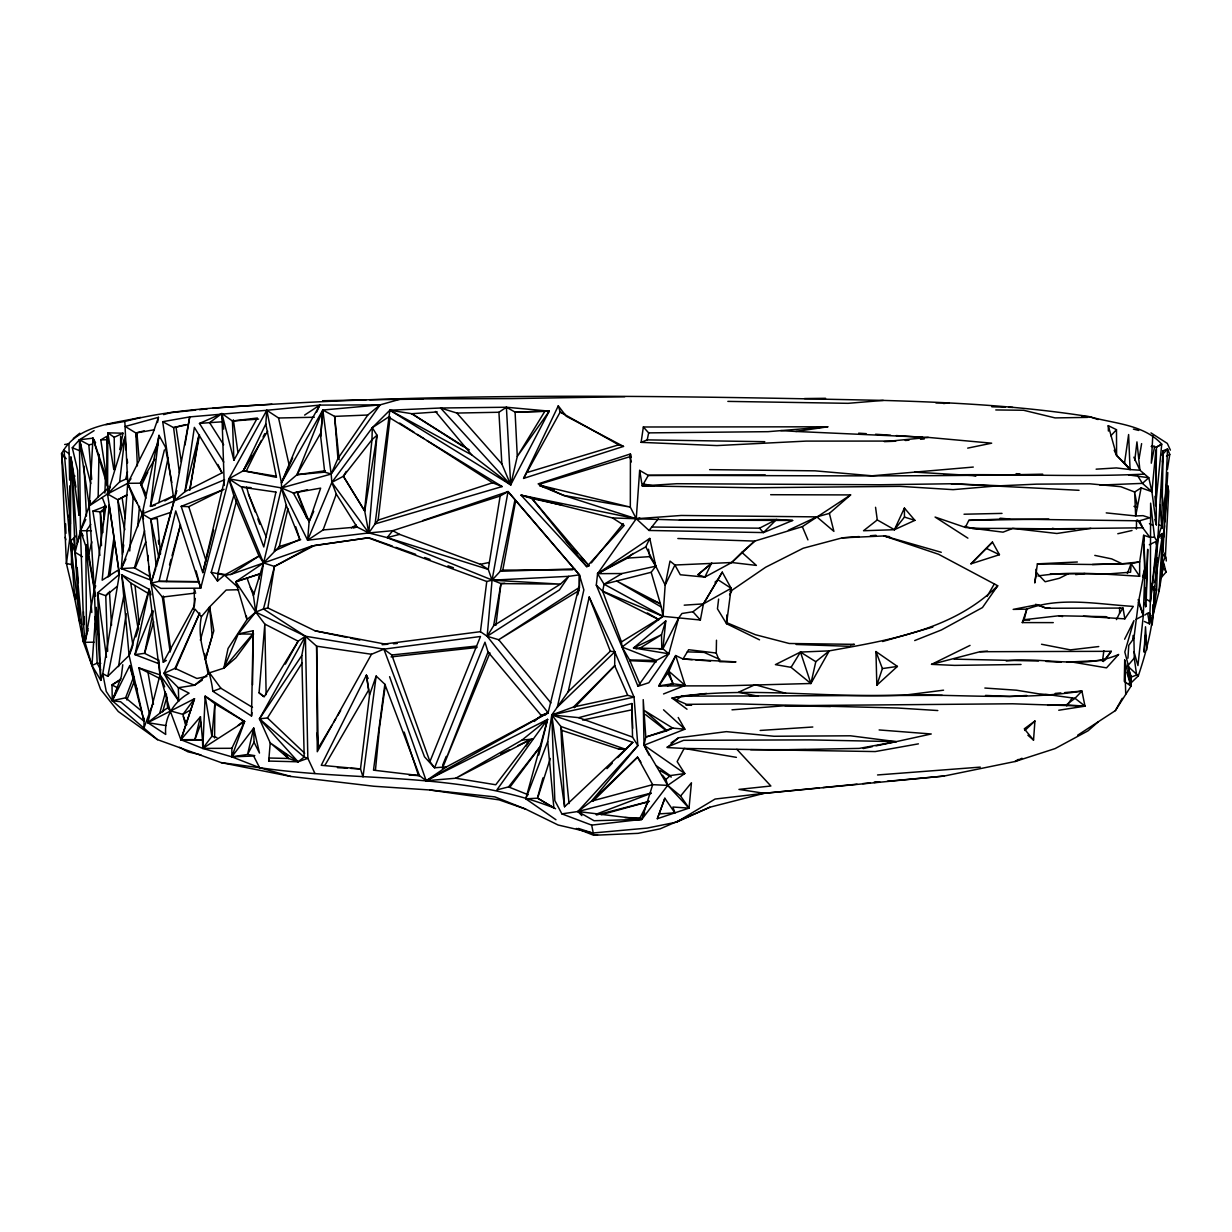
<?xml version="1.0" encoding="UTF-8"?>
<svg xmlns="http://www.w3.org/2000/svg" width="1232" height="1232" viewBox="0 0 1232 1232"><rect width="100%" height="100%" fill="white"/><g stroke="black" fill="none" stroke-linecap="round" stroke-linejoin="round"><path stroke-width="1.5" d="M103.673 518.888L104.397 506.244M252.545 684.823L253.13 630.722L238.253 633.972L223.87 668.144L209.471 672.826L194.548 685.238L178.347 687.718L164.01 673.334L195.026 609.147L201.417 616.647C195.842 642.627 210.041 666.035 212.813 691.26L251.528 716.069L251.913 712.604M555.955 819.757L525.787 798.829L547.701 741.633L551.782 714.96L578.732 717.655L631.847 703.549L632.678 728.405M1037.929 575.975C1071.44 570.832 1105.889 574.343 1139.615 576.253L1139.677 561.884L1143.681 535.289L1149.856 537.306L1154.538 537.214L1156.925 541.064L1150.349 601.724L1149.533 623.885L1144.374 621.482M1130.668 683.267L1138.306 675.86C1147.962 647.123 1155.323 617.324 1153.953 586.725M214.584 737.953L214.861 703.718L205.174 696.157L202.772 748.409L231.801 756.833L259.613 767.705L290.783 776.453L373.881 786.247L429.737 789.974L494.894 796.888L525.617 809.085L558.158 825.024L592.577 833.017L647.093 828.104L676.599 822.129L709.832 807.222L764.225 793.3L819.157 787.91M547.701 741.633L553.876 807.884C460.214 771.232 357.542 782.089 259.613 767.705L253.638 756.032L231.801 756.833L231.878 748.286L244.583 721.521L214.861 703.718L211.904 736.259L202.772 748.409L180.904 739.739L170.17 710.802L159.991 674.843L149.18 589.358L121.783 574.82L129.098 655.455L144.036 721.29L143.913 728.127L157.48 739.647L221.252 762.639L290.783 776.453M561.884 813.875L577.9 811.518L591.56 801.123L637.837 745.606L634.049 697.127L627.704 695.31L614.691 665.696L614.814 651.851L589.189 597.043L568.183 691.737L551.782 714.96L554.831 800.569L561.884 813.875L591.668 825.117L641.841 819.357L667.698 785.385L684.792 773.542L677.138 761.592L684.16 748.44L875.213 751.566L918.41 743.851M1116.408 619.619L1119.565 613.29L1119.642 607.592M157.48 739.647L118.272 711.511L100.639 689.473L83.237 641.672L74.844 599.183L70.44 541.125L70.902 457.057L75.907 487.148M94.109 430.615L79.433 439.793L80.465 530.715L83.591 625.101L85.023 642.303L91.953 665.434L100.808 680.387L97.636 592.808L119.412 574.281L117.779 570.324L102.179 580.195L109.217 505.028L119.412 574.281L102.764 673.735L106.26 691.46L112.266 700.715L143.913 728.127L149.334 713.189L138.846 667.852L159.991 674.843L178.717 700.9L178.347 687.718L189.112 693.185C174.266 701.455 164.01 717.101 165.719 734.441L147.794 722.676L159.991 674.843L158.897 660.075M1136.412 529.082L1136.535 520.212M1154.985 496.296L1155.647 505.582L1156.463 447.093L1161.745 444.182C1143.635 424.27 1113.836 423.639 1089.519 416.709C1021.343 405.882 952.213 402.402 883.282 400.415C661.153 395.672 438.33 391.73 216.57 407.946L212.751 408.331M729.544 594.748L732.224 590.097L765.657 567.228L803.187 548.24L842.318 537.83L884.068 535.935L938.538 554.261L997.689 585.739C952.89 630.245 888.672 640.116 829.275 650.866L810.902 683.498L723.615 685.854L658.827 685.916L675.69 655.563L683.021 658.997L735.981 661.892L719.734 661.707L716.254 653.037L716.485 640.224M75.753 536.151L70.44 541.125L79.156 616.231L75.152 552.29L80.465 530.715L89.243 505.89L98.16 497.02L98.976 454.346M251.528 716.069L253.13 630.722M1129.036 683.175L1131.007 686.132L1124.708 660.059L1124.292 681.404L1131.007 686.132L1115.36 710.633L1077.63 735.242M1167.382 469.531L1169.769 454.423L1167.536 448.987L1163.177 450.727L1161.714 525.848L1155.924 543.943M119.412 574.281L107.554 493.97L107.831 432.832L123 433.202L119.75 449.634M1145.129 602.987L1145.668 606.698L1147.716 549.318L1146.284 599.168L1150.349 601.724L1150.626 503.164L1154.538 537.214M271.949 404.204C222.761 407.453 172.803 409.024 124.832 421.436L127.712 483.314L142.25 513.852L150.751 519.072L156.356 566.797L174.035 501.008L162.716 421.683L189.728 416.909L266.805 410.287L281.45 482.867L281.527 487.934L307.615 540.217L368.799 532.948L375.082 523.923L389.866 410.21L510.695 484.869L549.226 411.149L506.398 407.238L440.579 408.008L389.866 410.21L372.295 427.704L371.972 439.701L364.518 510.649L343.374 476.276L346.223 471.394M1152.767 604.789L1153.214 613.675L1156.648 589.959L1157.325 565.457M1157.433 561.684L1157.541 557.911M166.351 660.429L163.286 662.231L151.028 583.152L174.035 501.008L174.189 495.634L150.443 506.383L159.005 435.358L165.365 446.939L171.818 482.528M1126.803 672.302L1131.007 686.132L1131.33 676.999L1128.127 667.559M1133.979 651.713L1137.952 665.557L1143.311 615.569L1144.959 568.229L1143.681 535.289L1143.835 540.925M104.889 493.093L105.459 478.047M224.27 485.5L221.883 413.552L199.476 423.438L223.762 462.077M84.038 616.524L83.591 625.101L83.468 611.75M759.543 639.855L726.541 623.715L726.834 614.953M1152.782 435.62L1151.289 463.201L1154.677 446.461L1151.489 446.246M100.701 669.931L97.174 663.186L94.263 589.327L89.243 505.89L92.97 438.161L79.433 439.793L72.288 447.74L77.647 470.331L79.017 515.13L80.08 508M1162.346 453.669L1163.177 450.727L1153.814 605.697M97.99 624.362L96.204 607.484L91.953 665.434L97.174 663.186L100.762 663.324M624.763 396.719L511.942 398.614L401.124 398.952L380.103 404.866L319.796 405.097L266.805 410.287L228.844 478.832L233.803 495.557L259.013 556.048L224.47 575.113L217.525 581.057L218.002 573.28L236.744 499.838M121.044 678.94L112.004 684.93L112.266 700.715L120.613 701.747L144.036 721.29L144.221 718.164M1150.041 619.357L1152.166 624.716L1153.383 613.736L1159.096 591.129L1162.715 533.533L1159.435 535.058M129.745 550.997L133.148 497.559L127.712 483.314L128.421 480.48M1035.958 569.276L1036.466 572.634L1034.757 582.967L1037.39 563.856L1092.414 564.502L1122.121 563.779L1139.677 561.884L1131.13 563.625L1130.591 572.187L1110.017 573.789L1050.372 573.773M1127.927 658.181L1128.774 645.322L1133.917 638.253L1138.46 602.217L1144.959 568.229L1142.588 576.961M1162.423 461.969L1163.177 450.727M1042.703 474.166C911.295 477.077 779.779 475.306 648.325 475.398L639.654 470.393L636.251 518.749L597.582 573.665L596.303 585.154L602.664 591.191L663.016 616.339L700.361 620.019L703.441 603.88L722.275 572.141L731.146 588.295L703.441 603.88L692.938 611.75L681.958 613.49L678.663 617.956L668.837 653.807L648.848 682.728L637.96 686.27L622.037 647.031L621.452 641.918L663.016 616.339L665.172 585.046L670.008 561.068L674.92 565.011L680.295 574.759L704.858 577.1L731.746 562.516L754.708 541.094L802.325 526.649L850.604 494.925L770.647 494.71M1033.54 740.062L1034.926 721.028L1024.285 728.836L1033.54 740.062L1027.873 735.242M148.856 566.643L149.95 579.825L121.337 568.599L127.712 483.314L152.876 433.325L158.451 417.325L125.202 426.472L135.874 433.002L144.19 430.846M158.62 438.7L159.005 435.358L142.25 513.852L151.028 583.152L160.976 588.403L200.724 588.172L228.844 478.832L243.32 470.747L276.476 477.338L265.804 423.977L266.805 410.287L278.555 418.002L314.329 417.248M95.172 627.227L95.449 623.469M545.083 715.084L548.117 712.743L487.164 636.282L492.061 580.18L488.257 569.384L387.171 537.614L368.799 532.948L357.034 527.019L336.29 494.094L331.855 482.359L331.162 474.043L324.709 472.149L320.674 436.513L322.83 410.04L380.103 404.866L331.162 474.043L281.527 487.934L228.844 478.832L263.556 562.947L255.732 612.073L238.253 633.972L252.652 634.08L223.87 668.144L228.074 648.463L246.97 619.634L255.732 612.073L263.463 608.978L267.852 607.946L315.13 630.846L346.762 637.391M1161.853 560.113L1161.391 565.842L1165.364 556.725L1168.706 491.26L1167.797 485.639L1164.902 521.921M1162.469 552.475L1163.224 542.927M1163.686 537.198L1164.594 525.741M320.674 436.513L322.83 410.04L334.611 416.385L367.798 415.015L380.103 404.866M353.415 527.974L357.034 527.019L323.092 529.945L307.615 540.217L309.14 521.66L320.659 488.134L293.308 493L281.527 487.934L263.556 562.947L253.407 595.58L255.732 612.073L264.834 624.1L298.144 641.194L305.397 636.236L383.86 649.141L480.48 636.497L429.922 761.592L434.557 767.798L446.585 766.828L548.117 712.743L579.302 585.446L579.425 574.851L508.031 491.568L422.761 520.566M285.362 664.11L298.144 641.194L264.11 696.896L259.059 692.8L264.834 624.1L266.143 694.648M300.685 539.708L279.294 546.592L263.556 562.947L235.759 581.766L255.732 612.073L305.397 636.236L307.846 758.311L298.082 761.792L268.699 761.068L270.224 742.911L259.475 718.857L305.397 636.236L263.463 608.978L274.459 566.427L311.85 546.022L368.106 537.799L486.763 581.489L492.061 580.18L568.768 576.33L579.425 574.851L583.86 589.897L557.341 707.122L614.814 651.851L634.049 697.127L551.782 714.96L564.564 806.76L632.848 742.357L551.782 714.96L573.542 706.999L627.704 695.31M1145.56 634.927L1144.081 652.128L1145.514 626.78L1146.823 649.834M1132.809 639.192L1133.147 635.389M137.645 526.88L139.493 506.321M1156.34 524.863L1151.92 491.707L1155.878 450.034L1156.34 524.863L1154.908 519.473M375.467 769.985L379.502 727.542L385.323 685.269M674.89 812.858L672.903 807.022L689.027 808.13L691.445 782.767L680.588 796.026L689.027 808.13L657.334 818.71L664.833 798.259L674.89 812.858L659.074 813.905M1155.647 505.582L1161.745 444.182L1155.97 447.447M637.96 686.27L656.363 660.46L668.837 653.807L662.924 648.771L665.757 620.913L633.541 647.94L636.636 648.833M195.195 598.429L193.578 609.301M307.615 540.217L331.855 482.359L372.295 427.704L388.511 417.047L502.132 486.563L375.082 523.923L378.147 520.15L390.128 416.909M92.585 444.182L88.827 444.783L79.433 439.793L89.243 505.89L107.554 493.97L119.627 481.897L124.863 437.221L126.218 450.08M1134.764 460.445L1136.951 441.888L1139.939 470.239L1148.763 477.739L1151.92 491.707L1141.14 487.887L1134.641 492.015L1120.781 486.686L1089.92 483.806L1036.728 484.145L996.472 485.962L953.075 489.658L900.038 486.347L754.184 487.764L642.226 485.901L639.654 470.393M718.626 599.075L717.455 608.824L726.541 623.715L731.146 588.295L717.917 579.702L714.991 582.182M495.911 625.332L500.962 583.598L387.171 537.614L392.731 530.669L500.161 496.019L508.031 491.568L579.425 574.851L579.44 587.341L577.808 594.748M1150.349 601.724L1158.018 538.615L1162.715 533.533L1155.031 582.351M376.16 676.06L369.554 694.894L360.499 768.922L363.009 776.899L376.16 676.06L384.861 684.268L419.481 775.621L426.18 780.734L455.763 778.224L495.741 784.769L530.222 739.708L533.302 739L547.562 719.426L426.18 780.734L389.589 676.691M109.833 575.914L114.099 541.88M122.769 664.741L121.29 676.614L112.266 700.715L125.587 697.805L141.603 711.064M550.92 702.933L498.683 639.731L487.164 636.282L480.434 631.677L486.763 581.489M122.723 552.583L123.708 544.944M1102.486 661.245L1103.857 650.681M384.861 684.268L373.496 770.169L419.481 775.621L409.055 775.051M78.201 597.304L74.844 599.183L66.405 563.532L70.024 536.69L69.824 531.054M118.58 666.604L126.172 613.582M1096.126 469.176L1116.346 467.929L1130.067 469.561L1124.508 463.201L1128.62 434.542L1130.067 469.561L1139.939 470.239L1133.871 457.195M967.69 448.125L991.668 443.181L928.312 437.406L890.69 441.071L806.128 441.102L716.901 445.584L641.117 442.35L643.35 426.996L827.765 426.796L795.887 431.462L780.749 430.599M108.2 576.93L114.037 537.029M184.985 445.029L189.728 416.909L174.035 501.008L142.25 513.852L121.337 568.599L134.457 567.844L149.164 576.237M258.936 579.225L259.767 573.912L235.759 581.766L246.97 619.634L246.338 615.892M1153.845 589.866L1154.43 586.109M267.852 607.946L274.459 566.427L314.545 545.468L368.999 537.753L392.33 546.038M500.161 496.019L488.257 569.384L480.388 564.302L399.615 534.38L392.731 530.669L368.799 532.948L364.734 511.157L376.992 435.235L372.295 427.704M1159.096 591.129L1163.455 564.887M198.552 437.483L189.743 490.197L199.461 434.804M1163.47 564.826L1161.345 577.469L1166.026 572.11L1163.763 563.024M1139.123 458.319L1141.617 443.628M157.604 445.768L158.25 442.057L140.479 483.19L145.838 493.724M94.048 642.195L85.023 642.303L94.263 589.327L105.783 506.737L102.302 497.574M493.647 625.687L560.468 584.122L568.768 576.33L559.42 589.928L487.164 636.282L493.647 625.687L500.962 583.598L504.781 583.275M85.023 642.303L88.057 628.643M157.542 422.499L158.451 417.325M500.962 583.598L560.468 584.122L492.061 580.18L508.031 491.568M74.844 599.183L75.753 594.24M268.699 761.068L269.346 758.019L288.611 758.481L298.082 761.792L304.196 757.033L301.794 655.532L305.397 636.236L316.624 646.184L371.479 654.269L383.86 649.141L391.807 654.977L429.922 761.592M492.061 580.18L500.254 571.278L502.795 570.123L515.592 501.131M1141.14 487.887L1135.658 515.946L1106.228 512.882M631.354 461.954L629.86 456.718L630.414 453.961L538.153 483.868L563.625 495.403L636.251 518.749L679.417 520.073L792.638 520.458L763.455 532.578L649.033 530.468L636.251 518.749L630.322 507.122L630.414 453.961L631.277 457.58M96.204 607.484L100.808 680.387L102.764 673.735L107.785 676.291L123.97 594.917M731.746 562.516L741.849 552.367L756.386 565.411L731.746 562.516L674.92 565.011L665.172 585.046L655.794 566.196L649.772 538.415L597.582 573.665L604.08 584.199L602.664 591.191L621.452 641.918M641.117 442.35L647.216 439.886L648.648 432.879L643.35 426.996M158.882 502.625L168.137 457.673M514.914 500.161L500.254 571.278L574.666 568.876M150.951 594.748L149.18 589.358L134.966 654.623L144.544 653.33L153.369 611.057M538.784 754.97L547.562 719.426L521.983 740.109L455.763 778.224L530.222 739.708L526.049 746.084M810.902 683.498L815.8 661.692L829.275 650.866L800.461 652.067L775.405 664.618L791.067 667.344L810.902 683.498L800.461 652.067L791.067 667.344M1162.284 528.436L1167.797 472.564L1161.376 576.099L1161.145 570.555M89.243 505.89L90.398 500.87M279.294 546.592L287.918 508.631M437.237 411.919L411.796 413.706L389.866 410.21L471.764 454.931L510.695 484.869L517.286 456.441L515.084 412.104L506.398 407.238L498.929 412.258L456.872 413.059L440.579 408.008L510.695 484.869L506.398 407.238M68.761 517.609L69.593 514.052M224.085 489.335L181.196 506.367L202.772 572.587L224.532 479.741L174.035 501.008L176.838 490.613M125.726 479.125L127.512 471.764M136.059 436.729L136.952 433.048L139.154 459.397M231.878 748.286L202.772 748.409L202.495 739.97L180.904 739.739L200.446 716.731L194.887 739.616L180.904 739.739L194.502 698.713L147.794 722.676L165.843 725.586M164.41 449.896L150.443 506.383L155.278 505.243M199.06 434.757L184.969 491.66L174.035 501.008M91.861 541.849L88.704 554.462L95.634 596.103M170.155 652.036L162.362 597.073L151.028 583.152L159.051 581.365L166.305 581.504L180.288 525.741M202.772 572.587L213.66 530.037M321.09 432.401L296.974 474.72L281.527 487.934L286.271 505.351L274.259 550.981L299.807 539.4L295.726 526.726M134.457 567.844L144.56 530.761M169.523 564.857L171.017 559.374M172.018 555.74L180.473 524.724M147.794 722.676L159.698 713.313L165.504 691.984M547.562 719.426L525.787 798.829L537.629 798.182L555.57 808.762M537.907 796.242L542.958 777.916M200.369 640.132L209.625 606.914L226.164 590.036L238.762 589.712M162.624 711.896L166.797 697.158M144.745 653.022L153.646 621.713M217.525 581.057L211.211 572.341L233.803 495.557M124.863 437.221L107.554 493.97L117.81 499.792L124.832 529.668M107.785 676.291L129.098 655.455L149.18 589.358L149.365 592.546M665.757 620.913L661.522 634.696L661.83 649.341M80.896 531.731L77.216 543.635L71.564 461.923L75.152 552.29L83.237 641.672L81.25 626.842M636.112 820.004L641.841 819.357L652.667 784.661L637.545 757.141L591.56 801.123L652.667 784.661L667.698 785.385L680.588 796.026M135.843 636.821L138.677 627.92M550.319 758.45L537.629 798.182L553.876 807.884M151.028 583.152L155.771 568.614M1161.083 538.523L1162.715 533.533M1122.26 698.328L1115.36 710.633M180.904 739.739L194.502 698.713L182.952 714.391L185.277 724.231M876.83 685.208L882.389 668.576L875.952 651.559L897.404 666.42L876.83 685.208L875.952 651.559M1053.268 622.622L1022.283 622.591L1026.81 609.132C1060.629 596.488 1098.143 604.311 1133.301 606.39L1124.847 618.849L1083.421 616.246M730.022 591.483L731.146 588.295M254.808 755.647L247.54 754.461L231.801 756.833L244.583 721.521L205.174 696.157L211.904 736.259L216.924 737.583M657.334 818.71L664.833 798.259M323.092 529.945L336.29 494.094M201.34 722.429L194.887 739.616L202.495 739.97L200.446 716.731M149.334 713.189L153.338 702.594M1127.372 573.527L1131.13 563.625L1092.414 564.502M110.156 487.148L107.554 493.97L127.712 483.314L130.992 478.724M87.78 630.661L86.471 634.08L85.84 544.652M125.587 697.805L133.734 676.661M383.86 649.141L424.486 756.787L434.557 767.798L484.977 642.195L488.026 651.99L442.365 768.368L489.951 652.868M152.414 610.81L134.966 654.623L159.205 663.832M129.098 655.455L132.348 647.324M126.85 699.976L134.411 681.034M324.709 472.149L296.974 474.72L322.83 410.04L331.162 474.043L337.922 458.504L367.798 415.015M135.243 567.967L145.761 541.972M442.611 765.272L446.215 756.402M631.847 703.549L632.524 737.075L637.837 745.606L577.9 811.518L594.055 820.728L641.841 819.357L644.613 812.673M322.83 410.04L281.45 482.867L296.927 445.768L319.796 405.097L304.627 415.076M95.726 585.831L94.263 589.327L86.456 544.575M281.45 482.867L292.662 457.904M175.437 669.022L199.738 612.951L175.021 668.329L164.01 673.334L178.717 700.9M307.476 489.705L293.308 493L309.14 521.66L313.729 511.357M316.67 412.042L319.796 405.097M877.276 519.935L894.417 529.698L904.411 508.061L914.899 520.351L894.417 529.698L863.524 530.746L877.276 519.935L875.552 507.291M558.296 405.821L523.585 478.401L623.515 446.415L566.196 416.185L558.296 405.821L560.19 412.042L618.71 444.814L623.515 446.415M653.946 560.96L655.794 566.196L621.975 573.542L597.582 573.665L645.799 546.854L649.772 538.415M85.778 519.504L80.465 530.715L88.704 554.462L86.656 530.299L90.721 524.385M141.341 485.747L147.794 472.21M121.337 568.599L125.926 559.005M265.804 423.977L243.32 470.747L276.03 476.199M246.184 471.209L261.384 440.455M263.063 437.037L264.757 433.618M967.89 538.153L935.073 517.055L965.334 527.419L968.829 520.351L1004.219 518.995L1139.508 520.813L1149.687 517.825L1143.05 515.654L1135.658 515.946L1134.641 492.015L1137.475 507.368L1133.964 506.367M133.595 677.985L129.776 665.573L112.266 700.715L117.594 687.887L112.004 684.93L119.827 680.264M1124.616 639.208L1133.964 620.605L1124.816 652.005L1128.928 667.729L1131.007 686.132M659.12 648.848L662.924 648.771L678.663 617.956M143.805 510.849L142.25 513.852L143.497 518.811M624.917 817.601L639.993 817.894L648.633 801.046M254.038 742.265L247.54 754.461L253.73 728.066L259.475 753.06L254.038 742.265L253.73 728.066L231.801 756.833M523.585 478.401L560.19 412.042L565.288 414.522M251.42 455.917L243.32 470.747L267.714 431.123M163.286 662.231L194.425 605.651L194.256 588.619L195.272 591.56M223.716 429.075L221.883 413.552L233.895 460.229L257.349 418.018L232.448 421.005L221.883 413.552L209.594 422.653L199.476 423.438M371.479 654.269L317.271 751.736L316.624 646.184L318.164 748.224L331.839 725.34M1150.95 585.893L1152.705 582.798M722.275 572.141L703.441 603.88L684.207 605.174M324.94 765.288L368.599 690.105L366.397 675.136L321.259 765.303L360.499 768.922L350.889 768.398M987.094 596.38L994.455 583.722M73.073 479.156L74.936 475.999M145.869 498.282L140.479 483.19L154.739 459.305M333.795 722.075L335.735 718.81M337.691 715.546L340.633 710.633M545.006 411.057L517.286 456.441L549.226 411.149L515.084 412.104L549.226 411.149M285.424 753.861L288.611 758.481L270.224 742.911L298.082 761.792L259.475 718.857L267.452 717.948L302.194 662.831M1022.283 622.591L1024.115 619.727L1026.81 609.132L1013.166 609.393L1037.544 604.65L1046.291 608.254L1123.014 608.069L1124.847 618.849M1119.565 613.29L1123.014 608.069M301.794 655.532L259.475 718.857L304.196 757.033L307.846 758.311L314.93 773.465M1066.727 705.89L1072.102 698.097M1021.035 664.464L954.569 665.388L931.531 664.356L979.994 651.713L1111.233 651.312L1104.811 660.244L1066.681 662.154M253.607 633.956L235.866 657.826L223.87 668.144M509.848 787.263L539.493 747.655M639.932 684.068L629.598 659.921L622.037 647.031L663.016 616.339L604.08 584.199L651.189 572.279L655.794 566.196L645.799 546.854M1103.379 661.553L1111.233 651.312M343.374 476.276L371.972 439.701L376.992 435.235L368.799 532.948L331.855 482.359L343.374 476.276L364.734 511.157M521.983 740.109L533.302 739L496.896 789.881L508.554 786.909L540.802 745.76M649.033 530.468L658.304 518.811M894.417 529.698L904.457 517.086L904.411 508.061M591.375 562.885L623.238 523.6M993.007 591.437L997.689 585.739L982.458 607.561L941.417 629.952L914.698 640.563M1133.917 638.253L1134.287 658.011L1127.603 665.988L1138.306 675.86M201.417 616.647L209.625 606.914L213.798 630.815L205.344 659.597L208.177 674.243M108.2 592.823L105.752 595.718L107.646 651.343M1161.93 455.147L1167.536 448.987L1164.671 512.743L1161.36 490.12M1110.848 435.789L1116.485 429.691L1108.261 425.641L1108.4 431.046M574.281 707.707L614.83 665.65M606.976 768.676L612.335 763.147M617.709 757.634L632.848 742.357M970.985 563.825L992.453 542.095L999.445 554.708L970.985 563.825L992.453 542.095M573.542 706.999L614.691 665.696M140.448 417.402C112.42 423.823 77.046 424.948 61.6 453.545L66.405 563.532L71.425 564.579L73.273 567.89M593.069 801.093L637.545 757.141M568.183 691.737L610.317 651.204L614.814 651.851M689.027 808.13L667.698 785.385L665.942 779.548L670.116 775.59L684.792 773.542L644.028 745.221L643.212 699.637L645.799 737.059L644.028 745.221L649.156 755.293M1024.885 730.453L1034.926 721.028M534.272 721.49L541.187 715.392L548.117 712.743L426.18 780.734L446.585 766.828M98.16 497.02L108.123 488.242M1098.112 721.952L1088.025 730.822L1055.085 748.594L1015.122 761.499L944.035 776.068L764.225 793.3L715.099 799.044L676.599 822.129M741.849 552.367L754.708 541.094L677.846 538.507M879.124 729.945L931.253 733.979L896.188 741.649L850.45 735.797L774.004 736.259L726.372 731.639L678.509 737.783L667.328 747.562L684.16 748.44L736.397 757.357M788.388 530.207L816.847 516.886L829.367 513.374L850.604 494.925M698.005 574.636L711.326 563.563L704.858 577.1L698.005 574.636L711.834 563.024M676.845 699.822L681.234 696.157C755.863 686.809 831.153 698.513 906.059 694.971C964.656 694.632 1023.715 700.346 1081.927 691.075L1084.992 706.152L1058.75 710.248M597.582 573.665L627.488 558.096L633.109 553.43M117.055 586.447L105.752 595.718L97.636 592.808L106.491 657.257M73.335 438.453L79.787 433.233M99.931 555.401L92.893 511.111L100.3 511.834L106.322 507.107M238.192 725.294L244.105 720.705M1047.616 705.335L1066.281 704.889L1075.012 698.298L1081.927 691.075L1064.71 692.584M1144.821 615.076L1147.623 613.074L1149.533 623.885M671.04 742.942L678.509 737.783M159.698 713.313L167.644 707.876L166.32 693.755M202.31 680.141L194.548 685.238L164.01 673.334M211.211 572.341L224.47 575.113L230.646 574.512L259.013 556.048L263.556 562.947L274.459 566.427M1018.34 759.405L1015.122 761.499L1021.99 758.265M579.44 587.341L498.683 639.731L579.102 590.498M202.772 748.409L244.583 721.521M122.476 554.492L117.81 499.792L126.927 494.848M639.747 648.294L661.522 634.696L633.541 647.94L668.837 653.807M351.413 527.927L356.187 524.971M604.08 584.199L621.975 573.542M106.907 479.587L100.793 439.901L106.784 436.344L106.907 479.587L92.97 438.161L95.588 442.704M191.022 709.663L182.952 714.391L170.17 710.802L167.644 707.876M164.765 500.947L174.189 495.634M1166.488 456.148L1169.769 454.423M1135.95 619.403L1143.311 615.569L1138.46 599.707M651.913 527.019L759.497 528.189L776.53 519.473L792.638 520.458M117.81 499.792L127.219 495.018M222.068 472.857L184.969 491.66L194.363 427.381L222.068 472.857L217.91 464.479M1068.344 573.758L1059.366 578.285L1045.167 581.75L1036.466 572.634M181.196 506.367L188.758 506.675L222.992 489.658M931.531 664.356L970.031 645.399M1149.317 544.744L1156.925 541.064M500.885 753.83L509.509 749.672M518.133 745.529L530.222 739.708M668.483 730.052L672.687 728.081L684.869 729.236L678.216 717.486M113.806 469.685L107.831 432.832L114.206 437.298L123 433.202M119.627 481.897L127.543 478.355M709.832 807.222L660.183 828.828L638.161 833.34L593.732 835.281L576.437 828.458M667.051 747.085L683.621 740.324L809.347 739.878L896.188 741.649L876.044 745.868M667.513 685.808L672.687 683.714L685.146 685.392L675.69 655.563L668.884 671.24L658.827 685.916L672.687 683.714L668.884 671.24L685.146 685.392L663.54 693.955M639.808 517.979L636.251 518.749L612.489 517.933L521.028 495.141L531.947 498.529L589.019 565.796L586.786 566.674L521.028 495.141L636.251 518.749L681.219 515.469L816.847 516.886L833.895 531.362L829.367 513.374M92.893 511.111L106.044 506.013M596.196 814.198L651.174 793.3M212.813 691.26L220.928 688.288L252.514 707.384M230.646 574.512L311.85 546.022M158.943 557.88L150.751 519.072L171.186 512.219M235.759 581.766L259.767 573.912M378.147 520.15L492.569 482.759L502.132 486.563M539.585 484.191L629.86 456.718M527.527 472.38L618.71 444.814M882.589 641.518L932.824 627.073M601.216 814.706L647.478 802.001M163.579 414.599L170.894 412.628L195.626 410.087M387.171 537.614L399.615 534.38M596.411 815.014L649.418 801.339M581.858 815.599L577.9 811.518L651.112 793.085M185.755 424.609L173.589 427.612L162.716 421.683M1117.794 533.733L1132.008 530.499M187.972 424.578L173.589 427.612L179.379 472.826M863.232 748.548L872.379 746.623M850.665 645.137L854.423 644.351L789.219 643.489L755.385 634.696L726.433 622.545M480.388 564.302L488.95 562.516M206.868 676.414L196.904 678.478L175.021 668.329M582.659 720.027L632.309 709.755M679.402 696.542L672.056 698.036L687.009 709.232M896.188 741.649L859.243 748.394L789.25 749.703M154.462 429.722L135.874 433.002L137.368 465.912M105.921 424.686L124.832 421.436M101.455 545.699L100.3 511.834L103.673 511.326L104.258 518.934M1149.856 537.306L1142.757 527.804L1090.874 528.374L1056.856 533.487L1012.735 528.436L972.11 528.359L964.841 526.326M597.535 834.711L593.732 835.281L591.668 825.117M943.635 403.557L949.333 402.725L935.935 402.926M882.389 668.576L897.404 666.42M296.974 474.72L325.34 470.763M64.665 444.49L68.961 443.905L69.623 480.126M706.598 693.4L672.056 698.036L686.609 704.334L737.999 703.919L897.635 708.015L937.814 710.541M480.434 631.677L384.646 643.997L315.13 630.846M906.059 694.971L943.543 690.182M1075.69 574.62L1084.945 573.481M162.362 597.073L195.765 593.023M1098.744 646.554L1070.408 649.88L1041.533 644.259M1109.247 618.187L1106.043 616.678L1058.796 615.769L1024.115 619.727L1029.613 620.235M391.052 656.902L477.077 647.478L476.23 646.092L391.807 654.977M199.43 409.702L207.053 408.916M822.945 787.541L857.041 784.199M862.723 783.629L870.3 782.89M874.089 782.52L879.771 781.966L874.042 782.289M887.333 781.273L944.035 776.068M150.751 519.072L157.249 518.503L160.545 553.969M709.617 469.638L815.06 470.84L872.025 475.798L973.28 467.067M1055.162 693.431L1060.891 692.923M883.282 400.415L848.047 403.326L727.85 401.386M827.765 426.796L768.044 431.677L648.648 432.879M905.227 440.471L909.031 440.178M920.458 439.285L924.262 438.977M382.136 644.69L387.803 644.244M393.47 643.797L397.258 643.489M877.554 774.959L980.272 767.12M979.994 651.713L987.479 651.127M731.993 709.832L784.923 705.72L1012.55 703.78L1084.992 706.152L1075.012 698.298L1045.598 694.263L1039.916 694.632M842.318 537.83L859.181 536.567M870.408 535.735L876.029 535.304M258.597 419.08L232.448 421.005L233.895 460.229M1144.189 474.12C1077.492 477.292 1010.61 473.704 943.881 474.951M222.176 421.806L209.594 422.653L223.67 444.814M690.736 695.51L681.234 696.157L942.295 695.341M627.488 558.096L649.757 556.633L655.794 566.196M760.159 730.453L812.812 727.003M1049.941 608.038L1046.291 608.254L1035.65 604.281M1026.656 695.464L1009.609 696.527L985.523 695.418M1006.221 660.983C1043.365 656.363 1083.467 670.023 1118.656 654.454L1106.521 667.867L1071.178 661.861M750.627 749.672L806.113 749.672M1099.945 485.085L1142.434 483.375L1148.763 477.739L1128.604 474.921M1037.39 563.856L1077.338 561.992M884.36 441.641L895.71 441.21M968.829 520.351L1048.802 519.026M1026.241 529.144L1090.874 528.374M100.793 439.901L106.737 439.747L107.6 443.397M964.025 514.221L1002.016 513.39M322.645 400.754L365.981 399.861M369.754 399.784L422.899 399.091M1007.453 486.07L951.212 483.76L879.987 484.761L676.784 483.714L642.226 485.901L648.325 475.398L765.257 474.936M804.465 398.552L825.579 398.306M502.795 570.123L572.711 569.785M140.479 483.19L127.712 483.314L128.59 486.686M679.417 520.073L776.53 519.473L763.455 532.578L759.497 528.189M1151.304 446.477L1154.677 446.461M1074.828 529.159L1012.735 528.436L1003.033 532.162L965.334 527.419M166.305 581.504L198.968 581.704L200.724 588.172L175.76 510.91L159.051 581.365L198.968 581.704L196.088 570.847M647.216 439.886L764.764 441.687M995.779 409.948L1023.546 410.256L1055.1 417.91L1087.548 417.386M954.153 659.135L1038.437 661.014M551.782 714.96L560.822 726.449L561.761 730.376L618.526 749.01L625.471 749.118M784.923 705.72L830.43 706.552M629.598 659.921L656.363 660.46L622.037 647.031L596.303 585.154M991.837 406.806L1005.158 407.176M1008.962 407.299L1012.781 407.407M795.887 431.462L928.312 437.406M633.541 647.94L662.924 648.771M685.962 705.135L691.583 705.305M687.317 651.867L704.18 652.406L719.873 659.49M1079.047 490.305L951.212 483.76M796.134 644.475L849.957 646.323M1081.973 416.431L1089.519 416.709L1098.097 419.527M629.614 660.66L656.363 661.892M634.311 819.003L641.841 819.357L639.993 817.894M972.11 528.359L988.88 529.159M618.526 749.01L625.748 749.349L560.822 726.449L564.564 806.76M251.035 487.61L241.611 487.133L228.844 478.832M1045.953 661.43L1060.983 662.246M337.445 767.659L347.054 768.183M914.729 472.133L976.144 475.768L970.708 474.998M858.673 433.171L866.188 433.649M875.582 434.249L890.613 435.219M896.234 435.574L922.537 437.252M66.405 563.532L67.437 563.609M984.861 688.041L1016.415 690.197L1047.292 695.248M1066.281 704.889L1084.992 706.152M1016.138 473.658L1019.942 473.935M692.199 659.674L683.021 658.997L688.626 649.726L716.254 653.037M695.864 659.936L710.556 661.03M749.071 695.51L758.358 696.28L738.569 692.199L755.047 684.699L785.831 693.339M1000.107 518.21L1009.593 519.026M91.399 530.746L80.465 530.715L83.145 535.781M577.9 811.518L641.841 819.357M889.735 536.675L884.068 535.935L941.263 552.29M221.252 762.639L259.613 767.705M429.737 789.974L499.099 799.861L525.617 809.085M764.225 793.3L738.954 789.389L770.862 786.001L736.89 749.333M218.002 573.28L226.857 574.882M642.842 483.914L653.869 485.962M350.489 638.145L359.79 640.07M1094.801 555.386L1111.68 558.881L1122.121 563.779M1052.436 528.297L1056.117 529.067M561.7 505.012L531.947 498.529L586.786 566.674L624.208 525.448L612.489 517.933M1058.796 615.769L1062.523 616.585M200.955 754.908L187.972 751.828L179.564 747.347M1133.409 429.121L1138.784 430.43M539.631 485.192L630.322 507.122L563.625 495.403L539.493 485.454L544.898 487.502M904.457 517.086L914.899 520.351M539.601 485.316L554.246 489.889M578.424 828.412L592.577 833.017M1158.604 524.77L1161.714 525.848L1159.851 504.966M395.934 547.316L415.677 554.338M424.655 557.526L430.045 559.436M448.001 565.811L453.391 567.721M1153.244 588.742L1156.648 589.959M578.732 717.655L632.524 737.075M508.554 786.909L528.174 794.779M72.288 447.74L80.773 451.174M646.307 597.535L660.367 603.757L616.955 581.196L661.322 607.037L663.016 616.339M1149.471 523.631L1152.582 525.125M986.339 548.394L999.445 554.708M144.544 653.33L158.173 660.136M602.602 591.345L658.935 619.681L647.354 612.92M138.846 667.852L160.345 678.786M660.121 770.57L671.286 777.084M132.994 645.707L121.783 574.82L130.715 582.982L147.886 593.208M73.55 545.591L70.44 541.125L75.152 552.29L82.375 556.71M800.461 652.067L815.8 661.692M469.361 449.911L411.796 413.706L463.371 446.692M399.722 423.084L414.137 432.34M417.34 434.403L423.746 438.515M426.934 440.579L492.569 482.759M1150.996 432.909L1167.305 443.428L1170.4 450.127M69.408 453.946L64.033 450.25L70.409 523.97L69.716 485.855M656.456 765.857L670.116 775.59M1162.638 554.708L1165.364 556.725L1164.902 553.029M645.399 714.498L666.604 730.992M259.059 692.8L263.34 696.188M1151.92 491.707L1142.434 483.375L1137.798 476.06M224.47 575.113L237.868 587.233M663.524 709.801L684.869 729.236L644.028 745.221L667.698 785.385M267.452 717.948L304.674 753.26M1114.19 450.25L1116.592 455.393L1124.508 463.201M1108.261 425.641L1116.592 455.393L1130.067 469.561L1124.169 462.57M283.545 753.075L288.611 758.481M565.781 540.371L569.661 544.606M573.527 548.841L577.408 553.091M581.273 557.326L589.019 565.796M66.235 458.72L61.6 453.545L70.039 540.155M692.938 611.75L700.361 620.019M456.872 413.059L501.855 463.91L510.695 484.869M488.026 651.99L541.187 715.392M435.435 411.457L471.764 454.931M1149.056 613.336L1150.75 615.476L1152.166 624.716M662.523 775.221L665.942 779.548M133.148 497.559L137.399 503.287M209.471 672.826L220.928 688.288M1148.763 612.751L1150.75 615.476M1131.13 563.625L1139.615 576.253M637.791 757.557L640.933 762.223M1137.583 519.996L1142.757 527.804L1139.508 520.813M250.312 587.341L254.192 593.747M368.168 678.447L366.397 675.136L369.554 694.894M1128.851 672.318L1131.33 676.999L1136.612 675.074L1134.287 658.011M668.144 673.796L673.334 683.76M1164.502 568.876L1166.026 572.11M183.306 716.67L186.848 724.585M62.924 456.579L61.6 453.545L62.94 457.01M802.325 526.649L807.93 539.893M246.585 487.071L248.541 494.217L266.374 537.275M297.251 491.999L309.14 521.66M286.271 505.351L299.807 539.4M610.317 651.204L589.189 597.043M159.991 674.843L164.657 686.794M248.541 494.217L255.178 511.881M257.842 518.949L259.829 524.247M297.636 493.77L306.691 518.225M1138.46 602.217L1143.311 615.569M247.047 578.147L253.407 595.58M404.188 732.101L418.48 775.436M188.758 506.675L206.206 561.222M135.782 685.084L137.414 690.413M92.97 438.161L107.584 486.455M651.189 572.279L661.322 607.037M80.942 445.353L79.433 439.793L90.783 483.529M78.355 582.628L77.2 567.752M1138.306 599.63L1139.23 603.079M70.44 541.125L72.288 547.978M65.204 537.198L65.866 539.755M129.776 665.573L144.036 721.29M73.135 571.663L71.425 564.579L71.702 547.624L72.057 551.412M106.075 479.279L107.708 486.455M278.555 418.002L289.058 464.68M94.895 616.708L99.068 637.267M648.479 549.21L649.757 556.633M148.086 672.903L153.476 704.35M130.715 582.982L138.184 629.306M122.122 497.882L125.264 518.441M175.914 426.595L181.32 461.938M233.356 419.819L237.853 451.821M70.902 457.057L79.017 515.13M163.332 595.995L170.817 650.126M80.249 619.419L80.758 623.13M100.3 511.834L102.934 532.578M158.343 540.432L158.789 544.221M135.043 585.539L139.201 624.455M339.154 459.859L334.611 416.385L337.922 458.504M127.189 459.274L127.574 462.955M73.828 539.108L75.152 552.29M561.761 730.376L569.045 803.587M204.835 654.007L205.344 659.597L212.12 635.912L209.625 606.914M86.132 544.621L91.815 612.52M147.917 555.324L148.394 560.976M88.827 444.783L91.707 479.31M77.878 596.334L78.247 602.078M78.617 607.823L79.479 621.221M317.194 732.871L318.164 748.224M109.432 591.391L111.542 625.225M498.929 412.258L501.855 463.91M1166.073 557.218L1166.273 561.007M84.022 466.112L86.44 515.992M69.423 519.796L69.623 525.433M65.604 523.785L65.927 533.364M1124.708 660.059L1125.725 694.186M69.131 520.181L69.747 540.971M1143.943 544.683L1144.882 578.516M1145.144 587.91L1145.668 606.698M114.206 437.298L114.638 469.515M1116.485 429.691L1116.592 455.393M120.628 436.174L120.674 445.476M1153.368 610.056L1153.383 613.736M275.922 492.107L263.787 546.962L241.611 487.133L275.922 492.107M672.687 728.081L645.799 737.059L667.082 730.715L644.613 710.664L672.687 728.081"/></g></svg>
